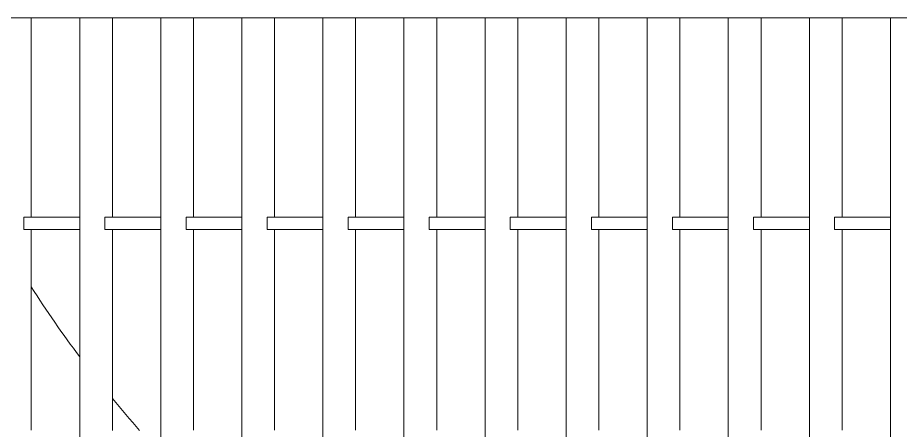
# Model space of a CAD drawing. Units: millimetres at full size, sheet at 1:30. Extents: x -17796 to 21385, y -23279 to 7734.
# Drawn here: x -3475.4 to -3314.3, y -22032.4 to -21957.1 of the extents above; entities that cross this region are included whole.
import ezdxf

# ---------------------------------------------------------------- set-up
doc = ezdxf.new("R2010")
doc.units = ezdxf.units.MM
doc.header["$LTSCALE"] = 30
doc.layers.add('2-1_', color=7, linetype='Continuous', lineweight=9)
doc.layers.add('E-C_境界線', color=5, linetype='Continuous', lineweight=18)

# ---------------------------------------------------------------- blocks, each defined once
blk = doc.blocks.new('R')
at = {"layer": '2-1_'}
for p, q in [((-2096.05, -677.75), (-2096.05, -641.35)), ((-2087.22, -793.75), (-2087.22, -641.37)), ((-2081.25, -677.75), (-2081.25, -641.35)), ((-2072.42, -793.75), (-2072.42, -641.37)), ((-2066.45, -677.75), (-2066.45, -641.35)), ((-2057.62, -793.75), (-2057.62, -641.37)), ((-2051.65, -677.75), (-2051.65, -641.35)), ((-2042.82, -793.75), (-2042.82, -641.37)), ((-2036.85, -677.75), (-2036.85, -641.35)), ((-2028.02, -793.75), (-2028.02, -641.37)), ((-2022.05, -677.75), (-2022.05, -641.35)), ((-2013.22, -793.75), (-2013.22, -641.37)), ((-2007.25, -677.75), (-2007.25, -641.35)), ((-1998.42, -793.75), (-1998.42, -641.37)), ((-1992.45, -677.75), (-1992.45, -641.35)), ((-1983.62, -793.75), (-1983.62, -641.37)), ((-1977.65, -677.75), (-1977.65, -641.35)), ((-1968.82, -793.75), (-1968.82, -641.37)), ((-1962.85, -677.75), (-1962.85, -641.35)), ((-1954.02, -793.75), (-1954.02, -641.37)), ((-1948.05, -677.75), (-1948.05, -641.35)), ((-1939.22, -793.75), (-1939.22, -641.36)), ((-2097.41, -680.03), (-2097.41, -677.76)), ((-2087.23, -677.76), (-2097.41, -677.76)), ((-2082.61, -680.03), (-2082.61, -677.76)), ((-2072.43, -677.76), (-2082.61, -677.76)), ((-2067.81, -680.03), (-2067.81, -677.76)), ((-2057.63, -677.76), (-2067.81, -677.76)), ((-2053.01, -680.03), (-2053.01, -677.76)), ((-2042.83, -677.76), (-2053.01, -677.76)), ((-2038.21, -680.03), (-2038.21, -677.76)), ((-2028.03, -677.76), (-2038.21, -677.76)), ((-2023.41, -680.03), (-2023.41, -677.76)), ((-2013.23, -677.76), (-2023.41, -677.76)), ((-2008.61, -680.03), (-2008.61, -677.76)), ((-1998.43, -677.76), (-2008.61, -677.76)), ((-1993.81, -680.03), (-1993.81, -677.76)), ((-1983.63, -677.76), (-1993.81, -677.76)), ((-1979.01, -677.76), (-1979.01, -680.03)), ((-1968.83, -677.76), (-1979.01, -677.76)), ((-1964.21, -680.03), (-1964.21, -677.76)), ((-1954.03, -677.76), (-1964.21, -677.76)), ((-1949.41, -680.03), (-1949.41, -677.76)), ((-1939.23, -677.76), (-1949.41, -677.76)), ((-2087.23, -680.03), (-2097.41, -680.03)), ((-2096.05, -716.67), (-2096.05, -680.02)), ((-2072.43, -680.03), (-2082.61, -680.03)), ((-2081.25, -716.68), (-2081.25, -680.03)), ((-2057.63, -680.03), (-2067.81, -680.03)), ((-2066.45, -716.67), (-2066.45, -680.02)), ((-2042.83, -680.03), (-2053.01, -680.03)), ((-2051.65, -716.67), (-2051.65, -680.02)), ((-2028.03, -680.03), (-2038.21, -680.03)), ((-2036.85, -716.67), (-2036.85, -680.02)), ((-2013.23, -680.03), (-2023.41, -680.03)), ((-2022.05, -716.67), (-2022.05, -680.02)), ((-1998.43, -680.03), (-2008.61, -680.03)), ((-2007.25, -716.67), (-2007.25, -680.02)), ((-1983.63, -680.03), (-1993.81, -680.03)), ((-1992.45, -716.67), (-1992.45, -680.02)), ((-1968.83, -680.03), (-1979.01, -680.03)), ((-1977.65, -716.67), (-1977.65, -680.02)), ((-1954.03, -680.03), (-1964.21, -680.03)), ((-1962.85, -716.67), (-1962.85, -680.02)), ((-1939.23, -680.03), (-1949.41, -680.03)), ((-1948.05, -716.67), (-1948.05, -680.02))]:
    blk.add_line(p, q, dxfattribs=at)
blk.add_lwpolyline([(-2148.03, -788.99), (-2148.03, -641.37), (-1666.77, -641.37), (-1666.77, -788.98)], dxfattribs=at)
for start, end in [(212.5356, 216.7906), (219.4442, 221.5399)]:
    blk.add_arc((-1919.85, -578.09), 209, start, end, dxfattribs=at)

msp = doc.modelspace()

# ---------------------------------------------------------------- block references
at = {"layer": 'E-C_境界線'}
msp.add_blockref('R', (-1376.85, -21315.73), dxfattribs=at)

doc.saveas('drawing.dxf')
